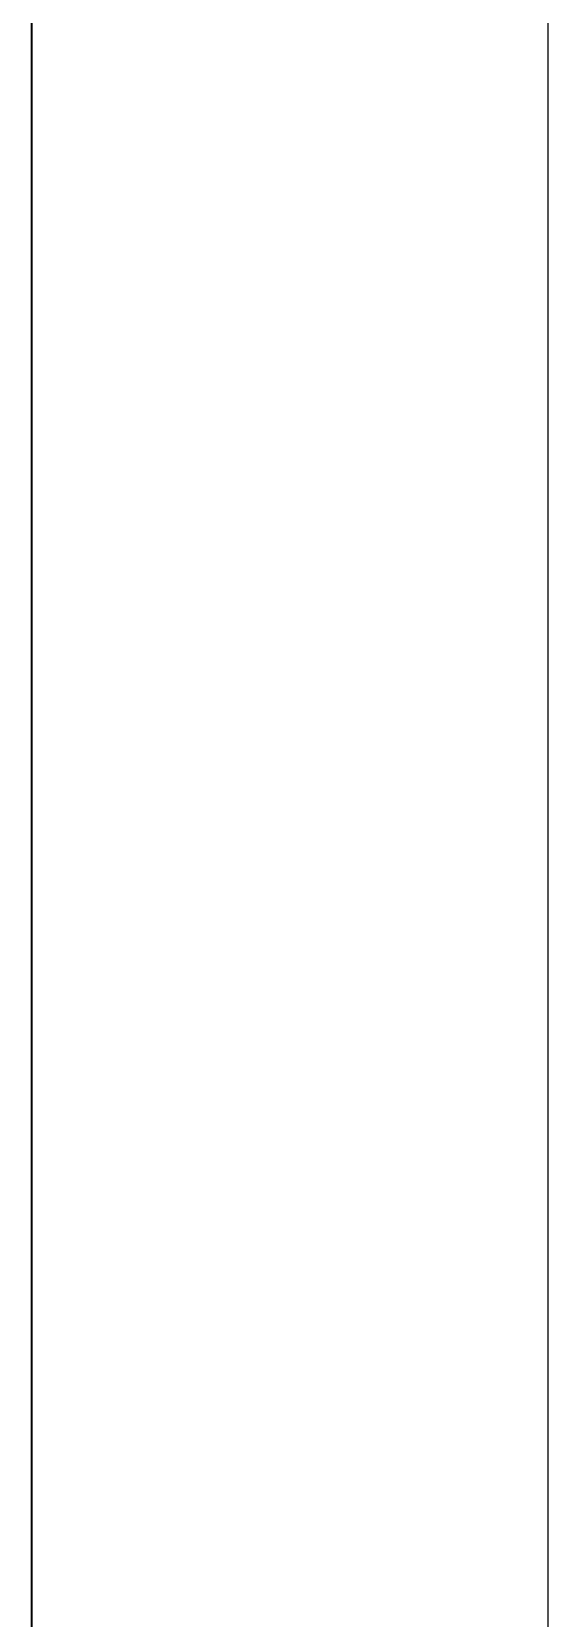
# Model space of a CAD drawing. Header units: metres. Extents: x 625987 to 635197, y 3048449 to 3066446.
# Drawn here: x 634670.9 to 634678.76, y 3063180.56 to 3063204.7 of the extents above; entities that cross this region are included whole.
import ezdxf

# ---------------------------------------------------------------- set-up
doc = ezdxf.new("R2010")
doc.units = ezdxf.units.M
doc.layers.add('BUILDING', color=10, linetype='Continuous')

msp = doc.modelspace()

# ---------------------------------------------------------------- linework, layer by layer
at = {"color": 6, "linetype": 'Continuous', "lineweight": 35}
msp.add_line((634670.904, 3062842.068, 24561121.52), (634670.904, 3063266.568, 24561121.52), dxfattribs=at)
msp.add_line((634670.904, 3062842.068, 24561121.52), (634670.904, 3063266.568, 24561121.52), dxfattribs=at)
at = {"layer": 'BUILDING'}
msp.add_line((634678.758, 3062831.021, 24561121.52), (634678.758, 3063276.521, 24561121.52), dxfattribs=at)
msp.add_line((634678.758, 3062831.021, 24561121.52), (634678.758, 3063276.521, 24561121.52), dxfattribs=at)
at = {"layer": 'Defpoints'}
msp.add_line((634678.758, 3062831.021, 24561121.52), (634678.758, 3063276.521, 24561121.52), dxfattribs=at)
msp.add_line((634678.758, 3062831.021, 24561121.52), (634678.758, 3063276.521, 24561121.52), dxfattribs=at)
msp.add_line((634678.758, 3062831.021, 24561121.52), (634678.758, 3063276.521, 24561121.52), dxfattribs=at)
msp.add_line((634678.758, 3062831.021, 24561121.52), (634678.758, 3063276.521, 24561121.52), dxfattribs=at)

doc.saveas('drawing.dxf')
